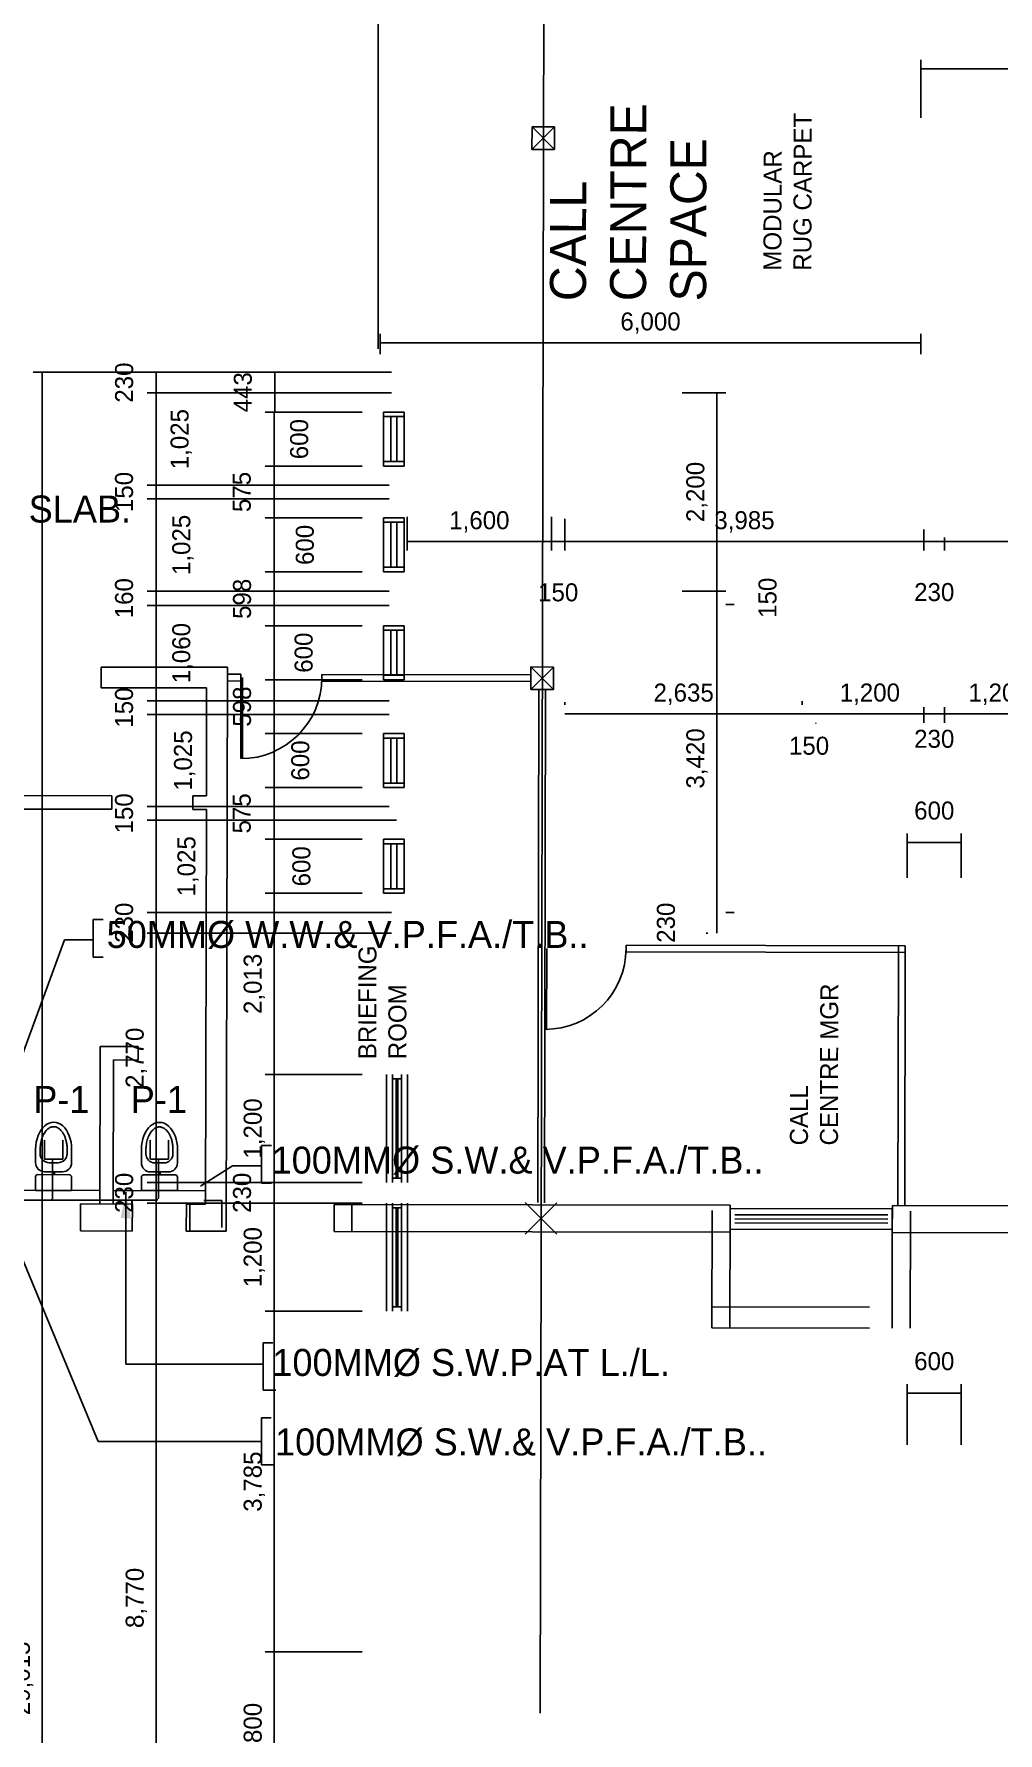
# Model space of a CAD drawing. Extents: x -2017610 to 288295, y -481381 to 250994.
# Drawn here: x 41136 to 51839, y -256160 to -237288 of the extents above; entities that cross this region are included whole.
import ezdxf

# ---------------------------------------------------------------- set-up
doc = ezdxf.new("R2010")
doc.units = 0
doc.header["$LTSCALE"] = 7
doc.header["$MEASUREMENT"] = 0
doc.header["$PDMODE"] = 2
doc.linetypes.add('DASHED2', pattern=[0.375, 0.25, -0.125])
doc.linetypes.add('HIDDEN', pattern=[0.375, 0.25, -0.125])
doc.layers.get('0').update_dxf_attribs({"linetype": 'CONTINUOUS'})
doc.layers.get('DEFPOINTS').update_dxf_attribs({"linetype": 'CONTINUOUS'})
for name, color, linetype in [('DIM', 1, 'CONTINUOUS'), ('DOOR-WINDOW', 8, 'CONTINUOUS'), ('DOORS', 8, 'CONTINUOUS'), ('DRAINAGE', 6, 'CONTINUOUS'), ('FIXTURES', 7, 'CONTINUOUS'), ('GRIDLINES', 8, 'DASHED2'), ('LAYER1', 8, 'CONTINUOUS'), ('LAYER2', 8, 'CONTINUOUS'), ('LAYER4', 8, 'CONTINUOUS'), ('LAYER5', 8, 'CONTINUOUS'), ('SUPERVISOR_S_SEAT', 8, 'CONTINUOUS'), ('TEXT', 8, 'CONTINUOUS'), ('TEXT3', 8, 'CONTINUOUS'), ('WALLS', 8, 'CONTINUOUS'), ('WIN_DOORS', 8, 'CONTINUOUS'), ('WINDOWS_DOORS', 8, 'CONTINUOUS')]:
    doc.layers.add(name, color=color, linetype=linetype)
doc.styles.add('LUCY', font='lsansi.ttf')
doc.styles.add('STYLUS', font='stylu.ttf')
doc.dimstyles.new('DIM100S', dxfattribs={"dimscale": 0, "dimtxt": 200, "dimasz": 200, "dimexe": 100, "dimexo": 200, "dimgap": 100, "dimtad": 1, "dimdec": 0, "dimtxsty": 'STYLUS', "dimblk1": 'ARCHTICK', "dimblk2": 'ARCHTICK', "dimsah": 1, "dimcen": 100, "dimclrd": 256, "dimclre": 256, "dimclrt": 10, "dimazin": 3, "dimtfac": 1, "dimtdec": 0, "dimtmove": 0, "dimatfit": 3, "dimtolj": 1, "dimtzin": 0})

# ---------------------------------------------------------------- blocks, each defined once
blk = doc.blocks.new('*D851')
at = {"layer": 'DEFPOINTS', "color": 0}
for p in [(51431, -246269), (50831, -246860), (51431, -246860)]:
    blk.add_point(p, dxfattribs=at)
at = {"layer": 'DIM'}
for p, q in [((50831, -246660), (50831, -246169)), ((50831, -246269), (51431, -246269)), ((51431, -246660), (51431, -246169))]:
    blk.add_line(p, q, dxfattribs=at)
at = {"layer": 'DIM', "color": 10, "insert": (51131, -245915), "char_height": 200, "attachment_point": 5, "style": 'STYLUS'}
blk.add_mtext('\\A1;600', dxfattribs=at)
blk = doc.blocks.new('_ARCHTICK')
blk = doc.blocks.new('*D448')
at = {"layer": 'DEFPOINTS', "color": 0}
for p in [(51431, -252385), (50831, -253160), (51431, -253160)]:
    blk.add_point(p, dxfattribs=at)
at = {"layer": 'DIM'}
for p, q in [((50831, -252960), (50831, -252285)), ((51431, -252960), (51431, -252285)), ((50831, -252385), (51431, -252385))]:
    blk.add_line(p, q, dxfattribs=at)
at = {"layer": 'DIM', "color": 10, "insert": (51131, -252031), "char_height": 200, "attachment_point": 5, "style": 'STYLUS'}
blk.add_mtext('\\A1;600', dxfattribs=at)
blk = doc.blocks.new('*D454')
at = {"layer": 'DEFPOINTS', "color": 0}
for p in [(61031, -237675), (50981, -238420), (61031, -238420)]:
    blk.add_point(p, dxfattribs=at)
at = {"layer": 'DIM'}
for p, q in [((50981, -238220), (50981, -237575)), ((61031, -238220), (61031, -237575)), ((50981, -237675), (61031, -237675))]:
    blk.add_line(p, q, dxfattribs=at)
at = {"layer": 'DIM', "color": 10, "insert": (56006, -237457), "char_height": 200, "attachment_point": 5, "style": 'STYLUS'}
blk.add_mtext('\\A1;10,050', dxfattribs=at)
blk = doc.blocks.new('*D455')
at = {"layer": 'DEFPOINTS', "color": 0}
for p in [(66246, -236844), (44956, -240985), (66246, -241045)]:
    blk.add_point(p, dxfattribs=at)
at = {"layer": 'DIM'}
for p, q in [((44956, -240785), (44956, -236744)), ((44956, -236844), (66246, -236844)), ((66246, -240845), (66246, -236744))]:
    blk.add_line(p, q, dxfattribs=at)
at = {"layer": 'DIM', "color": 10, "insert": (55601, -236625), "char_height": 200, "attachment_point": 5, "style": 'STYLUS'}
blk.add_mtext('\\A1;21,290', dxfattribs=at)
blk = doc.blocks.new('*D484')
at = {"layer": 'DEFPOINTS', "color": 0}
for p in [(44981, -241045), (43810, -241488), (44981, -241488)]:
    blk.add_point(p, dxfattribs=at)
at = {"layer": 'DIM'}
for p, q in [((44781, -241045), (43710, -241045)), ((43810, -241045), (43810, -241488)), ((44781, -241488), (43710, -241488))]:
    blk.add_line(p, q, dxfattribs=at)
at = {"layer": 'DIM', "color": 10, "insert": (43456, -241267), "char_height": 200, "attachment_point": 5, "rotation": 90, "style": 'STYLUS'}
blk.add_mtext('\\A1;443', dxfattribs=at)
blk = doc.blocks.new('W1200')
for p, q in [((50, 230), (0, 230)), ((50, 230), (1200, 230)), ((1200, 230), (1150, 230)), ((0, 165), (1200, 165)), ((0, 65), (1200, 65)), ((0, 0), (50, 0)), ((50, 65), (50, 165)), ((50, 125), (1150, 125)), ((50, 105), (1150, 105)), ((50, 0), (1200, 0)), ((1150, 165), (1150, 65)), ((1150, 0), (1200, 0))]:
    blk.add_line(p, q)
blk = doc.blocks.new('W600')
at = {"layer": 'DOOR-WINDOW', "ltscale": 1000}
for p, q in [((50, 0), (0, 0)), ((0, 0), (0, -230)), ((50, 0), (600, 0)), ((50, -230), (50, 0)), ((550, 0), (550, -230)), ((600, 0), (550, 0)), ((600, -230), (600, 0)), ((50, -80), (550, -80)), ((50, -150), (550, -150)), ((0, -230), (50, -230)), ((50, -230), (600, -230)), ((550, -230), (600, -230))]:
    blk.add_line(p, q, dxfattribs=at)
blk = doc.blocks.new('*D528')
at = {"layer": 'DEFPOINTS', "color": 0}
for p in [(44981, -241488), (43801, -242088), (44981, -242088)]:
    blk.add_point(p, dxfattribs=at)
at = {"layer": 'DIM'}
for p, q in [((44781, -241488), (43701, -241488)), ((43801, -241488), (43801, -242088)), ((44781, -242088), (43701, -242088))]:
    blk.add_line(p, q, dxfattribs=at)
at = {"layer": 'DIM', "color": 10, "insert": (44081, -241788), "char_height": 200, "attachment_point": 5, "rotation": 90, "style": 'STYLUS'}
blk.add_mtext('\\A1;600', dxfattribs=at)
blk = doc.blocks.new('*D529')
at = {"layer": 'DEFPOINTS', "color": 0}
for p in [(44981, -242088), (43801, -242663), (44981, -242663)]:
    blk.add_point(p, dxfattribs=at)
at = {"layer": 'DIM'}
for p, q in [((44781, -242088), (43701, -242088)), ((43801, -242088), (43801, -242663)), ((44781, -242663), (43701, -242663))]:
    blk.add_line(p, q, dxfattribs=at)
at = {"layer": 'DIM', "color": 10, "insert": (43444, -242375), "char_height": 200, "attachment_point": 5, "rotation": 90, "style": 'STYLUS'}
blk.add_mtext('\\A1;575', dxfattribs=at)
blk = doc.blocks.new('*D530')
at = {"layer": 'DEFPOINTS', "color": 0}
for p in [(44981, -242663), (43801, -243263), (44981, -243263)]:
    blk.add_point(p, dxfattribs=at)
at = {"layer": 'DIM'}
for p, q in [((44781, -242663), (43701, -242663)), ((43801, -242663), (43801, -243263)), ((44781, -243263), (43701, -243263))]:
    blk.add_line(p, q, dxfattribs=at)
at = {"layer": 'DIM', "color": 10, "insert": (44144, -242963), "char_height": 200, "attachment_point": 5, "rotation": 90, "style": 'STYLUS'}
blk.add_mtext('\\A1;600', dxfattribs=at)
blk = doc.blocks.new('*D531')
at = {"layer": 'DEFPOINTS', "color": 0}
for p in [(44981, -243263), (43801, -243860), (44981, -243860)]:
    blk.add_point(p, dxfattribs=at)
at = {"layer": 'DIM'}
for p, q in [((44781, -243263), (43701, -243263)), ((43801, -243263), (43801, -243860)), ((44781, -243860), (43701, -243860))]:
    blk.add_line(p, q, dxfattribs=at)
at = {"layer": 'DIM', "color": 10, "insert": (43447, -243562), "char_height": 200, "attachment_point": 5, "rotation": 90, "style": 'STYLUS'}
blk.add_mtext('\\A1;598', dxfattribs=at)
blk = doc.blocks.new('*D532')
at = {"layer": 'DEFPOINTS', "color": 0}
for p in [(44981, -243860), (43801, -244460), (44981, -244460)]:
    blk.add_point(p, dxfattribs=at)
at = {"layer": 'DIM'}
for p, q in [((44781, -243860), (43701, -243860)), ((43801, -243860), (43801, -244460)), ((44781, -244460), (43701, -244460))]:
    blk.add_line(p, q, dxfattribs=at)
at = {"layer": 'DIM', "color": 10, "insert": (44131, -244160), "char_height": 200, "attachment_point": 5, "rotation": 90, "style": 'STYLUS'}
blk.add_mtext('\\A1;600', dxfattribs=at)
blk = doc.blocks.new('*D533')
at = {"layer": 'DEFPOINTS', "color": 0}
for p in [(44981, -244460), (43801, -245058), (44981, -245058)]:
    blk.add_point(p, dxfattribs=at)
at = {"layer": 'DIM'}
for p, q in [((44781, -244460), (43701, -244460)), ((43801, -244460), (43801, -245058)), ((44781, -245058), (43701, -245058))]:
    blk.add_line(p, q, dxfattribs=at)
at = {"layer": 'DIM', "color": 10, "insert": (43447, -244759), "char_height": 200, "attachment_point": 5, "rotation": 90, "style": 'STYLUS'}
blk.add_mtext('\\A1;598', dxfattribs=at)
blk = doc.blocks.new('*D534')
at = {"layer": 'DEFPOINTS', "color": 0}
for p in [(44981, -245058), (43801, -245658), (44981, -245658)]:
    blk.add_point(p, dxfattribs=at)
at = {"layer": 'DIM'}
for p, q in [((44781, -245058), (43701, -245058)), ((43801, -245058), (43801, -245658)), ((44781, -245658), (43701, -245658))]:
    blk.add_line(p, q, dxfattribs=at)
at = {"layer": 'DIM', "color": 10, "insert": (44094, -245358), "char_height": 200, "attachment_point": 5, "rotation": 90, "style": 'STYLUS'}
blk.add_mtext('\\A1;600', dxfattribs=at)
blk = doc.blocks.new('*D535')
at = {"layer": 'DEFPOINTS', "color": 0}
for p in [(44981, -245658), (43801, -246233), (44981, -246233)]:
    blk.add_point(p, dxfattribs=at)
at = {"layer": 'DIM'}
for p, q in [((44781, -245658), (43701, -245658)), ((43801, -245658), (43801, -246233)), ((44781, -246233), (43701, -246233))]:
    blk.add_line(p, q, dxfattribs=at)
at = {"layer": 'DIM', "color": 10, "insert": (43444, -245945), "char_height": 200, "attachment_point": 5, "rotation": 90, "style": 'STYLUS'}
blk.add_mtext('\\A1;575', dxfattribs=at)
blk = doc.blocks.new('*D536')
at = {"layer": 'DEFPOINTS', "color": 0}
for p in [(44981, -246233), (43801, -246833), (44981, -246833)]:
    blk.add_point(p, dxfattribs=at)
at = {"layer": 'DIM'}
for p, q in [((44781, -246233), (43701, -246233)), ((43801, -246233), (43801, -246833)), ((44781, -246833), (43701, -246833))]:
    blk.add_line(p, q, dxfattribs=at)
at = {"layer": 'DIM', "color": 10, "insert": (44106, -246533), "char_height": 200, "attachment_point": 5, "rotation": 90, "style": 'STYLUS'}
blk.add_mtext('\\A1;600', dxfattribs=at)
blk = doc.blocks.new('*D537')
at = {"layer": 'DEFPOINTS', "color": 0}
for p in [(44981, -246833), (43801, -248845), (44981, -248845)]:
    blk.add_point(p, dxfattribs=at)
at = {"layer": 'DIM'}
for p, q in [((44781, -246833), (43701, -246833)), ((43801, -246833), (43801, -248845)), ((44781, -248845), (43701, -248845))]:
    blk.add_line(p, q, dxfattribs=at)
at = {"layer": 'DIM', "color": 10, "insert": (43583, -247839), "char_height": 200, "attachment_point": 5, "rotation": 90, "style": 'STYLUS'}
blk.add_mtext('\\A1;2,013', dxfattribs=at)
blk = doc.blocks.new('*D538')
at = {"layer": 'DEFPOINTS', "color": 0}
for p in [(44981, -248845), (43801, -250045), (44981, -250045)]:
    blk.add_point(p, dxfattribs=at)
at = {"layer": 'DIM'}
for p, q in [((44781, -248845), (43701, -248845)), ((43801, -248845), (43801, -250045)), ((44781, -250045), (43701, -250045))]:
    blk.add_line(p, q, dxfattribs=at)
at = {"layer": 'DIM', "color": 10, "insert": (43583, -249445), "char_height": 200, "attachment_point": 5, "rotation": 90, "style": 'STYLUS'}
blk.add_mtext('\\A1;1,200', dxfattribs=at)
blk = doc.blocks.new('*D539')
at = {"layer": 'DEFPOINTS', "color": 0}
for p in [(44981, -250045), (43801, -250275), (44981, -250275)]:
    blk.add_point(p, dxfattribs=at)
at = {"layer": 'DIM'}
for p, q in [((44781, -250045), (43701, -250045)), ((43801, -250045), (43801, -250275)), ((44781, -250275), (43701, -250275))]:
    blk.add_line(p, q, dxfattribs=at)
at = {"layer": 'DIM', "color": 10, "insert": (43447, -250160), "char_height": 200, "attachment_point": 5, "rotation": 90, "style": 'STYLUS'}
blk.add_mtext('\\A1;230', dxfattribs=at)
blk = doc.blocks.new('*D540')
at = {"layer": 'DEFPOINTS', "color": 0}
for p in [(44981, -250275), (43801, -251475), (44981, -251475)]:
    blk.add_point(p, dxfattribs=at)
at = {"layer": 'DIM'}
for p, q in [((44781, -250275), (43701, -250275)), ((43801, -250275), (43801, -251475)), ((44781, -251475), (43701, -251475))]:
    blk.add_line(p, q, dxfattribs=at)
at = {"layer": 'DIM', "color": 10, "insert": (43583, -250875), "char_height": 200, "attachment_point": 5, "rotation": 90, "style": 'STYLUS'}
blk.add_mtext('\\A1;1,200', dxfattribs=at)
blk = doc.blocks.new('*D541')
at = {"layer": 'DEFPOINTS', "color": 0}
for p in [(44981, -251475), (43801, -255260), (44981, -255260)]:
    blk.add_point(p, dxfattribs=at)
at = {"layer": 'DIM'}
for p, q in [((44781, -251475), (43701, -251475)), ((43801, -251475), (43801, -255260)), ((44781, -255260), (43701, -255260))]:
    blk.add_line(p, q, dxfattribs=at)
at = {"layer": 'DIM', "color": 10, "insert": (43583, -253368), "char_height": 200, "attachment_point": 5, "rotation": 90, "style": 'STYLUS'}
blk.add_mtext('\\A1;3,785', dxfattribs=at)
blk = doc.blocks.new('*D542')
at = {"layer": 'DEFPOINTS', "color": 0}
for p in [(44981, -255260), (43801, -257060), (44981, -257060)]:
    blk.add_point(p, dxfattribs=at)
at = {"layer": 'DIM'}
for p, q in [((44781, -255260), (43701, -255260)), ((43801, -255260), (43801, -257060)), ((44781, -257060), (43701, -257060))]:
    blk.add_line(p, q, dxfattribs=at)
at = {"layer": 'DIM', "color": 10, "insert": (43583, -256160), "char_height": 200, "attachment_point": 5, "rotation": 90, "style": 'STYLUS'}
blk.add_mtext('\\A1;1,800', dxfattribs=at)
blk = doc.blocks.new('*D548')
at = {"layer": 'DEFPOINTS', "color": 0}
for p in [(45306, -241045), (42492, -241275), (45306, -241275)]:
    blk.add_point(p, dxfattribs=at)
at = {"layer": 'DIM'}
for p, q in [((45106, -241045), (42392, -241045)), ((42492, -241045), (42492, -241275)), ((45106, -241275), (42392, -241275))]:
    blk.add_line(p, q, dxfattribs=at)
at = {"layer": 'DIM', "color": 10, "insert": (42138, -241160), "char_height": 200, "attachment_point": 5, "rotation": 90, "style": 'STYLUS'}
blk.add_mtext('\\A1;230', dxfattribs=at)
blk = doc.blocks.new('*D549')
at = {"layer": 'DEFPOINTS', "color": 0}
for p in [(45306, -241275), (42492, -242300), (45281, -242300)]:
    blk.add_point(p, dxfattribs=at)
at = {"layer": 'DIM'}
for p, q in [((45106, -241275), (42392, -241275)), ((42492, -241275), (42492, -242300)), ((45081, -242300), (42392, -242300))]:
    blk.add_line(p, q, dxfattribs=at)
at = {"layer": 'DIM', "color": 10, "insert": (42771, -241788), "char_height": 200, "attachment_point": 5, "rotation": 90, "style": 'STYLUS'}
blk.add_mtext('\\A1;1,025', dxfattribs=at)
blk = doc.blocks.new('*D550')
at = {"layer": 'DEFPOINTS', "color": 0}
for p in [(45281, -242300), (42492, -242450), (45281, -242450)]:
    blk.add_point(p, dxfattribs=at)
at = {"layer": 'DIM'}
for p, q in [((42492, -242300), (42492, -242100)), ((45081, -242300), (42392, -242300)), ((42492, -242300), (42492, -242450)), ((45081, -242450), (42392, -242450)), ((42492, -242450), (42492, -242650))]:
    blk.add_line(p, q, dxfattribs=at)
at = {"layer": 'DIM', "color": 10, "insert": (42137, -242375), "char_height": 200, "attachment_point": 5, "rotation": 90, "style": 'STYLUS'}
blk.add_mtext('\\A1;150', dxfattribs=at)
blk = doc.blocks.new('*D551')
at = {"layer": 'DEFPOINTS', "color": 0}
for p in [(45281, -242450), (42492, -243475), (45281, -243475)]:
    blk.add_point(p, dxfattribs=at)
at = {"layer": 'DIM'}
for p, q in [((45081, -242450), (42392, -242450)), ((42492, -242450), (42492, -243475)), ((45081, -243475), (42392, -243475))]:
    blk.add_line(p, q, dxfattribs=at)
at = {"layer": 'DIM', "color": 10, "insert": (42790, -242963), "char_height": 200, "attachment_point": 5, "rotation": 90, "style": 'STYLUS'}
blk.add_mtext('\\A1;1,025', dxfattribs=at)
blk = doc.blocks.new('*D552')
at = {"layer": 'DEFPOINTS', "color": 0}
for p in [(42492, -243635), (45281, -243475), (45281, -243635)]:
    blk.add_point(p, dxfattribs=at)
at = {"layer": 'DIM'}
for p, q in [((42492, -243475), (42492, -243275)), ((45081, -243475), (42392, -243475)), ((45081, -243635), (42392, -243635)), ((42492, -243475), (42492, -243635)), ((42492, -243635), (42492, -243835))]:
    blk.add_line(p, q, dxfattribs=at)
at = {"layer": 'DIM', "color": 10, "insert": (42137, -243555), "char_height": 200, "attachment_point": 5, "rotation": 90, "style": 'STYLUS'}
blk.add_mtext('\\A1;160', dxfattribs=at)
blk = doc.blocks.new('*D553')
at = {"layer": 'DEFPOINTS', "color": 0}
for p in [(45281, -243635), (42492, -244695), (45281, -244695)]:
    blk.add_point(p, dxfattribs=at)
at = {"layer": 'DIM'}
for p, q in [((45081, -243635), (42392, -243635)), ((42492, -243635), (42492, -244695)), ((45081, -244695), (42392, -244695))]:
    blk.add_line(p, q, dxfattribs=at)
at = {"layer": 'DIM', "color": 10, "insert": (42790, -244165), "char_height": 200, "attachment_point": 5, "rotation": 90, "style": 'STYLUS'}
blk.add_mtext('\\A1;1,060', dxfattribs=at)
blk = doc.blocks.new('*D554')
at = {"layer": 'DEFPOINTS', "color": 0}
for p in [(45281, -244695), (42492, -244845), (45281, -244845)]:
    blk.add_point(p, dxfattribs=at)
at = {"layer": 'DIM'}
for p, q in [((42492, -244695), (42492, -244495)), ((45081, -244695), (42392, -244695)), ((42492, -244695), (42492, -244845)), ((45081, -244845), (42392, -244845)), ((42492, -244845), (42492, -245045))]:
    blk.add_line(p, q, dxfattribs=at)
at = {"layer": 'DIM', "color": 10, "insert": (42137, -244770), "char_height": 200, "attachment_point": 5, "rotation": 90, "style": 'STYLUS'}
blk.add_mtext('\\A1;150', dxfattribs=at)
blk = doc.blocks.new('*D555')
at = {"layer": 'DEFPOINTS', "color": 0}
for p in [(45281, -244845), (42492, -245870), (45281, -245870)]:
    blk.add_point(p, dxfattribs=at)
at = {"layer": 'DIM'}
for p, q in [((45081, -244845), (42392, -244845)), ((42492, -244845), (42492, -245870)), ((45081, -245870), (42392, -245870))]:
    blk.add_line(p, q, dxfattribs=at)
at = {"layer": 'DIM', "color": 10, "insert": (42809, -245358), "char_height": 200, "attachment_point": 5, "rotation": 90, "style": 'STYLUS'}
blk.add_mtext('\\A1;1,025', dxfattribs=at)
blk = doc.blocks.new('*D556')
at = {"layer": 'DEFPOINTS', "color": 0}
for p in [(45281, -245870), (42492, -246020), (45362, -246020)]:
    blk.add_point(p, dxfattribs=at)
at = {"layer": 'DIM'}
for p, q in [((42492, -245870), (42492, -245670)), ((45081, -245870), (42392, -245870)), ((42492, -245870), (42492, -246020)), ((45162, -246020), (42392, -246020)), ((42492, -246020), (42492, -246220))]:
    blk.add_line(p, q, dxfattribs=at)
at = {"layer": 'DIM', "color": 10, "insert": (42137, -245945), "char_height": 200, "attachment_point": 5, "rotation": 90, "style": 'STYLUS'}
blk.add_mtext('\\A1;150', dxfattribs=at)
blk = doc.blocks.new('*D557')
at = {"layer": 'DEFPOINTS', "color": 0}
for p in [(45362, -246020), (42492, -247045), (45306, -247045)]:
    blk.add_point(p, dxfattribs=at)
at = {"layer": 'DIM'}
for p, q in [((45162, -246020), (42392, -246020)), ((42492, -246020), (42492, -247045)), ((45106, -247045), (42392, -247045))]:
    blk.add_line(p, q, dxfattribs=at)
at = {"layer": 'DIM', "color": 10, "insert": (42847, -246533), "char_height": 200, "attachment_point": 5, "rotation": 90, "style": 'STYLUS'}
blk.add_mtext('\\A1;1,025', dxfattribs=at)
blk = doc.blocks.new('*D558')
at = {"layer": 'DEFPOINTS', "color": 0}
for p in [(45306, -247045), (42492, -247275), (45306, -247275)]:
    blk.add_point(p, dxfattribs=at)
at = {"layer": 'DIM'}
for p, q in [((45106, -247045), (42392, -247045)), ((42492, -247045), (42492, -247275)), ((45106, -247275), (42392, -247275))]:
    blk.add_line(p, q, dxfattribs=at)
at = {"layer": 'DIM', "color": 10, "insert": (42138, -247160), "char_height": 200, "attachment_point": 5, "rotation": 90, "style": 'STYLUS'}
blk.add_mtext('\\A1;230', dxfattribs=at)
blk = doc.blocks.new('*D559')
at = {"layer": 'DEFPOINTS', "color": 0}
for p in [(45306, -247275), (42492, -250045), (44981, -250045)]:
    blk.add_point(p, dxfattribs=at)
at = {"layer": 'DIM'}
for p, q in [((45106, -247275), (42392, -247275)), ((42492, -247275), (42492, -250045)), ((44781, -250045), (42392, -250045))]:
    blk.add_line(p, q, dxfattribs=at)
at = {"layer": 'DIM', "color": 10, "insert": (42273, -248660), "char_height": 200, "attachment_point": 5, "rotation": 90, "style": 'STYLUS'}
blk.add_mtext('\\A1;2,770', dxfattribs=at)
blk = doc.blocks.new('*D560')
at = {"layer": 'DEFPOINTS', "color": 0}
for p in [(44981, -250045), (42492, -250275), (44981, -250275)]:
    blk.add_point(p, dxfattribs=at)
at = {"layer": 'DIM'}
for p, q in [((44781, -250045), (42392, -250045)), ((42492, -250045), (42492, -250275)), ((44781, -250275), (42392, -250275))]:
    blk.add_line(p, q, dxfattribs=at)
at = {"layer": 'DIM', "color": 10, "insert": (42138, -250160), "char_height": 200, "attachment_point": 5, "rotation": 90, "style": 'STYLUS'}
blk.add_mtext('\\A1;230', dxfattribs=at)
blk = doc.blocks.new('*D561')
at = {"layer": 'DEFPOINTS', "color": 0}
for p in [(44981, -250275), (42492, -259045), (45306, -259045)]:
    blk.add_point(p, dxfattribs=at)
at = {"layer": 'DIM'}
for p, q in [((44781, -250275), (42392, -250275)), ((42492, -250275), (42492, -259045)), ((45106, -259045), (42392, -259045))]:
    blk.add_line(p, q, dxfattribs=at)
at = {"layer": 'DIM', "color": 10, "insert": (42273, -254660), "char_height": 200, "attachment_point": 5, "rotation": 90, "style": 'STYLUS'}
blk.add_mtext('\\A1;8,770', dxfattribs=at)
blk = doc.blocks.new('*D567')
at = {"layer": 'DEFPOINTS', "color": 0}
for p in [(44981, -241045), (41227, -270060), (44981, -270060)]:
    blk.add_point(p, dxfattribs=at)
at = {"layer": 'DIM'}
for p, q in [((44781, -241045), (41127, -241045)), ((41227, -241045), (41227, -270060)), ((44781, -270060), (41127, -270060))]:
    blk.add_line(p, q, dxfattribs=at)
at = {"layer": 'DIM', "color": 10, "insert": (41009, -255553), "char_height": 200, "attachment_point": 5, "rotation": 90, "style": 'STYLUS'}
blk.add_mtext('\\A1;29,015', dxfattribs=at)
blk = doc.blocks.new('*D579')
at = {"layer": 'DEFPOINTS', "color": 0}
for p in [(45281, -242450), (46881, -242450), (46881, -242925)]:
    blk.add_point(p, dxfattribs=at)
at = {"layer": 'DIM'}
for p, q in [((45281, -242650), (45281, -243025)), ((46881, -242650), (46881, -243025)), ((45281, -242925), (46881, -242925))]:
    blk.add_line(p, q, dxfattribs=at)
at = {"layer": 'DIM', "color": 10, "insert": (46081, -242707), "char_height": 200, "attachment_point": 5, "style": 'STYLUS'}
blk.add_mtext('\\A1;1,600', dxfattribs=at)
blk = doc.blocks.new('*D580')
at = {"layer": 'DEFPOINTS', "color": 0}
for p in [(46881, -242450), (47031, -242475), (47031, -242925)]:
    blk.add_point(p, dxfattribs=at)
at = {"layer": 'DIM'}
for p, q in [((46881, -242650), (46881, -243025)), ((47031, -242675), (47031, -243025)), ((46881, -242925), (46681, -242925)), ((46881, -242925), (47031, -242925)), ((47031, -242925), (47231, -242925))]:
    blk.add_line(p, q, dxfattribs=at)
at = {"layer": 'DIM', "color": 10, "insert": (46956, -243491), "char_height": 200, "attachment_point": 5, "style": 'STYLUS'}
blk.add_mtext('\\A1;150', dxfattribs=at)
blk = doc.blocks.new('*D581')
at = {"layer": 'DEFPOINTS', "color": 0}
for p in [(47031, -242475), (51016, -242593), (51016, -242925)]:
    blk.add_point(p, dxfattribs=at)
at = {"layer": 'DIM'}
for p, q in [((47031, -242675), (47031, -243025)), ((51016, -242793), (51016, -243025)), ((47031, -242925), (51016, -242925))]:
    blk.add_line(p, q, dxfattribs=at)
at = {"layer": 'DIM', "color": 10, "insert": (49024, -242707), "char_height": 200, "attachment_point": 5, "style": 'STYLUS'}
blk.add_mtext('\\A1;3,985', dxfattribs=at)
blk = doc.blocks.new('*D582')
at = {"layer": 'DEFPOINTS', "color": 0}
for p in [(51016, -242593), (51246, -242682), (51246, -242925)]:
    blk.add_point(p, dxfattribs=at)
at = {"layer": 'DIM'}
for p, q in [((51016, -242793), (51016, -243025)), ((51246, -242882), (51246, -243025)), ((51016, -242925), (51246, -242925))]:
    blk.add_line(p, q, dxfattribs=at)
at = {"layer": 'DIM', "color": 10, "insert": (51131, -243488), "char_height": 200, "attachment_point": 5, "style": 'STYLUS'}
blk.add_mtext('\\A1;230', dxfattribs=at)
blk = doc.blocks.new('*D583')
at = {"layer": 'DEFPOINTS', "color": 0}
for p in [(51246, -242682), (57016, -242925), (57016, -242957)]:
    blk.add_point(p, dxfattribs=at)
at = {"layer": 'DIM'}
for p, q in [((51246, -242882), (51246, -243025)), ((57016, -242757), (57016, -242825)), ((51246, -242925), (57016, -242925))]:
    blk.add_line(p, q, dxfattribs=at)
at = {"layer": 'DIM', "color": 10, "insert": (54131, -242707), "char_height": 200, "attachment_point": 5, "style": 'STYLUS'}
blk.add_mtext('\\A1;5,770', dxfattribs=at)
blk = doc.blocks.new('*D586')
at = {"layer": 'DEFPOINTS', "color": 0}
for p in [(47031, -244908), (49666, -244840), (49666, -244898)]:
    blk.add_point(p, dxfattribs=at)
at = {"layer": 'DIM'}
for p, q in [((47031, -244708), (47031, -244740)), ((49666, -244698), (49666, -244740)), ((47031, -244840), (49666, -244840))]:
    blk.add_line(p, q, dxfattribs=at)
at = {"layer": 'DIM', "color": 10, "insert": (48349, -244622), "char_height": 200, "attachment_point": 5, "style": 'STYLUS'}
blk.add_mtext('\\A1;2,635', dxfattribs=at)
blk = doc.blocks.new('*D587')
at = {"layer": 'DEFPOINTS', "color": 0}
for p in [(49816, -244748), (49666, -244898), (49816, -244840)]:
    blk.add_point(p, dxfattribs=at)
at = {"layer": 'DIM'}
for p, q in [((49666, -244698), (49666, -244740)), ((49666, -244840), (49466, -244840)), ((49666, -244840), (49816, -244840)), ((49816, -244840), (50016, -244840)), ((49816, -244948), (49816, -244940))]:
    blk.add_line(p, q, dxfattribs=at)
at = {"layer": 'DIM', "color": 10, "insert": (49741, -245195), "char_height": 200, "attachment_point": 5, "style": 'STYLUS'}
blk.add_mtext('\\A1;150', dxfattribs=at)
blk = doc.blocks.new('*D588')
at = {"layer": 'DEFPOINTS', "color": 0}
for p in [(51016, -244565), (49816, -244748), (51016, -244840)]:
    blk.add_point(p, dxfattribs=at)
at = {"layer": 'DIM'}
for p, q in [((51016, -244765), (51016, -244940)), ((49816, -244840), (51016, -244840)), ((49816, -244948), (49816, -244940))]:
    blk.add_line(p, q, dxfattribs=at)
at = {"layer": 'DIM', "color": 10, "insert": (50416, -244621), "char_height": 200, "attachment_point": 5, "style": 'STYLUS'}
blk.add_mtext('\\A1;1,200', dxfattribs=at)
blk = doc.blocks.new('*D589')
at = {"layer": 'DEFPOINTS', "color": 0}
for p in [(51016, -244565), (51246, -244565), (51246, -244840)]:
    blk.add_point(p, dxfattribs=at)
at = {"layer": 'DIM'}
for p, q in [((51016, -244765), (51016, -244940)), ((51246, -244765), (51246, -244940)), ((51016, -244840), (51246, -244840))]:
    blk.add_line(p, q, dxfattribs=at)
at = {"layer": 'DIM', "color": 10, "insert": (51131, -245118), "char_height": 200, "attachment_point": 5, "style": 'STYLUS'}
blk.add_mtext('\\A1;230', dxfattribs=at)
blk = doc.blocks.new('*D590')
at = {"layer": 'DEFPOINTS', "color": 0}
for p in [(51246, -244565), (52446, -244664), (52446, -244840)]:
    blk.add_point(p, dxfattribs=at)
at = {"layer": 'DIM'}
for p, q in [((51246, -244765), (51246, -244940)), ((51246, -244840), (52446, -244840)), ((52446, -244864), (52446, -244940))]:
    blk.add_line(p, q, dxfattribs=at)
at = {"layer": 'DIM', "color": 10, "insert": (51846, -244621), "char_height": 200, "attachment_point": 5, "style": 'STYLUS'}
blk.add_mtext('\\A1;1,200', dxfattribs=at)
blk = doc.blocks.new('*D593')
at = {"layer": 'DEFPOINTS', "color": 0}
for p in [(48131, -241275), (48131, -243475), (48716, -243475)]:
    blk.add_point(p, dxfattribs=at)
at = {"layer": 'DIM'}
for p, q in [((48331, -241275), (48816, -241275)), ((48716, -241275), (48716, -243475)), ((48331, -243475), (48816, -243475))]:
    blk.add_line(p, q, dxfattribs=at)
at = {"layer": 'DIM', "color": 10, "insert": (48497, -242375), "char_height": 200, "attachment_point": 5, "rotation": 90, "style": 'STYLUS'}
blk.add_mtext('\\A1;2,200', dxfattribs=at)
blk = doc.blocks.new('*D594')
at = {"layer": 'DEFPOINTS', "color": 0}
for p in [(48131, -243475), (48711, -243625), (48716, -243625)]:
    blk.add_point(p, dxfattribs=at)
at = {"layer": 'DIM'}
for p, q in [((48716, -243475), (48716, -243275)), ((48331, -243475), (48816, -243475)), ((48716, -243475), (48716, -243625)), ((48716, -243625), (48716, -243825)), ((48911, -243625), (48816, -243625))]:
    blk.add_line(p, q, dxfattribs=at)
at = {"layer": 'DIM', "color": 10, "insert": (49281, -243550), "char_height": 200, "attachment_point": 5, "rotation": 90, "style": 'STYLUS'}
blk.add_mtext('\\A1;150', dxfattribs=at)
blk = doc.blocks.new('*D595')
at = {"layer": 'DEFPOINTS', "color": 0}
for p in [(48711, -243625), (48711, -247045), (48716, -247045)]:
    blk.add_point(p, dxfattribs=at)
at = {"layer": 'DIM'}
for p, q in [((48716, -243625), (48716, -247045)), ((48911, -243625), (48816, -243625)), ((48911, -247045), (48816, -247045))]:
    blk.add_line(p, q, dxfattribs=at)
at = {"layer": 'DIM', "color": 10, "insert": (48497, -245335), "char_height": 200, "attachment_point": 5, "rotation": 90, "style": 'STYLUS'}
blk.add_mtext('\\A1;3,420', dxfattribs=at)
blk = doc.blocks.new('*D596')
at = {"layer": 'DEFPOINTS', "color": 0}
for p in [(48711, -247045), (48716, -247275), (48800, -247275)]:
    blk.add_point(p, dxfattribs=at)
at = {"layer": 'DIM'}
for p, q in [((48716, -247045), (48716, -247275)), ((48911, -247045), (48816, -247045)), ((48600, -247275), (48616, -247275))]:
    blk.add_line(p, q, dxfattribs=at)
at = {"layer": 'DIM', "color": 10, "insert": (48153, -247160), "char_height": 200, "attachment_point": 5, "rotation": 90, "style": 'STYLUS'}
blk.add_mtext('\\A1;230', dxfattribs=at)
blk = doc.blocks.new('*D785')
at = {"layer": 'DEFPOINTS', "color": 0}
for p in [(50981, -240718), (44981, -241045), (50981, -241045)]:
    blk.add_point(p, dxfattribs=at)
at = {"layer": 'DIM'}
for p, q in [((44981, -240845), (44981, -240618)), ((50981, -240845), (50981, -240618)), ((44981, -240718), (50981, -240718))]:
    blk.add_line(p, q, dxfattribs=at)
at = {"layer": 'DIM', "color": 10, "insert": (47981, -240499), "char_height": 200, "attachment_point": 5, "style": 'STYLUS'}
blk.add_mtext('\\A1;6,000', dxfattribs=at)
blk = doc.blocks.new('W1800')
at = {"layer": 'WINDOWS_DOORS'}
for p, q in [((0, -1800), (0, 0)), ((0, 0), (230, 0)), ((230, 0), (230, -1800)), ((69, -1750), (69, -50)), ((114, -50), (114, -1750)), ((161, -1750), (161, -50)), ((230, -1800), (0, -1800))]:
    blk.add_line(p, q, dxfattribs=at)
blk = doc.blocks.new('WC')
for p, q in [((0, 458), (0, 308)), ((50, 458), (50, 408)), ((350, 408), (350, 458)), ((400, 308), (400, 458)), ((100, 208), (300, 208)), ((150, 308), (250, 308)), ((190, 208), (190, 175)), ((210, 208), (210, 175)), ((0, 150), (0, 0)), ((0, 0), (400, 0)), ((25, 175), (375, 175)), ((400, 0), (400, 150))]:
    blk.add_line(p, q)
for centre, radius, start, end in [((150, 408), 100, 180, 270), ((250, 408), 100, 270, 0), ((100, 308), 100, 180, 270), ((300, 308), 100, 270, 0), ((300, 308), 100, 270, 0), ((25, 150), 25, 90, 180), ((375, 150), 25, 360, 90)]:
    blk.add_arc(centre, radius, start, end)
blk.add_ellipse((200, 458), major_axis=(0, 300), ratio=0.666667, start_param=4.712389, end_param=7.853982)
blk.add_open_spline([(350, 458), (350, 466), (350, 474), (348, 496), (347, 510), (342, 537), (339, 551), (332, 576), (327, 588), (318, 611), (312, 622), (301, 641), (294, 650), (283, 665), (277, 670), (266, 681), (261, 685), (250, 693), (244, 696), (233, 701), (228, 703), (217, 706), (212, 707), (201, 708), (196, 708), (185, 706), (180, 705), (169, 702), (163, 700), (152, 694), (147, 691), (136, 682), (130, 678), (119, 667), (114, 661), (104, 647), (99, 640), (89, 624), (85, 616), (77, 598), (73, 589), (66, 569), (63, 559), (58, 538), (56, 527), (53, 506), (52, 494), (50, 475), (50, 466), (50, 458)], degree=3, knots=[4.712389, 4.712389, 4.712389, 4.712389, 4.805294, 4.805294, 4.96378, 4.96378, 5.122267, 5.122267, 5.280753, 5.280753, 5.439239, 5.439239, 5.597725, 5.597725, 5.724795, 5.724795, 5.851866, 5.851866, 5.978936, 5.978936, 6.106006, 6.106006, 6.233076, 6.233076, 6.360146, 6.360146, 6.487216, 6.487216, 6.614287, 6.614287, 6.741357, 6.741357, 6.868427, 6.868427, 6.995497, 6.995497, 7.122567, 7.122567, 7.249638, 7.249638, 7.376708, 7.376708, 7.503778, 7.503778, 7.630848, 7.630848, 7.757918, 7.757918, 7.853982, 7.853982, 7.853982, 7.853982])
blk = doc.blocks.new('900_DOOR_2')
at = {"layer": 'LAYER5'}
for p, q in [((900, 20), (0, 20)), ((900, 0), (0, 0))]:
    blk.add_line(p, q, dxfattribs=at)
blk.add_arc((0, 0), 900, 0, 90, dxfattribs=at)
blk = doc.blocks.new('250_COLUMN')
at = {"layer": 'LAYER1'}
for p, q in [((125, 125), (-125, -125)), ((-125, 125), (125, -125))]:
    blk.add_line(p, q, dxfattribs=at)
at = {"layer": 'LAYER2'}
for p, q in [((-125, 125), (125, 125)), ((-125, 125), (-125, -125)), ((125, 125), (125, -125)), ((-125, -125), (125, -125))]:
    blk.add_line(p, q, dxfattribs=at)

msp = doc.modelspace()

# ---------------------------------------------------------------- linework, layer by layer
at = {"layer": 'DRAINAGE', "color": 3, "linetype": 'HIDDEN'}
for p, q in [((41251.3, -249785.1), (41251.3, -249571.4)), ((41454.7, -249785.1), (41454.7, -249571.4)), ((42425.4, -249785.1), (42425.4, -249571.4)), ((42628.7, -249785.1), (42628.7, -249571.4)), ((41251.3, -249785.1), (41454.7, -249785.1)), ((41343.2, -250212.9), (41343.2, -249785.1)), ((42425.4, -249785.1), (42628.7, -249785.1)), ((42517.3, -250212.9), (42517.3, -249785.1)), ((38992.3, -250242.9), (42487.3, -250242.9))]:
    msp.add_line(p, q, dxfattribs=at)
for centre, end in [((41313.2, -250212.9), 360), ((42487.3, -250212.9), 0)]:
    msp.add_arc(centre, 30, 270, end, dxfattribs=at)
at = {"layer": 'GRIDLINES', "color": 206, "linetype": 'CONTINUOUS', "ltscale": 3000}
for p, q in [((43282.8, -244397), (43432.8, -244397.3)), ((43282.8, -244399.5), (43432.8, -244399.8)), ((43432.7, -244474.8), (43432.8, -244399.8)), ((44332.7, -244476.7), (44332.8, -244401.7)), ((43282.7, -244474.5), (43432.7, -244474.8))]:
    msp.add_line(p, q, dxfattribs=at)
at = {"layer": 'LAYER1'}
for p, q in [((46940.7, -250269.6), (46590, -250618.8)), ((46590.7, -250268.8), (46940, -250619.6))]:
    msp.add_line(p, q, dxfattribs=at)
at = {"layer": 'LAYER4', "linetype": 'DASHED2', "ltscale": 1000}
for p, q in [((48665.6, -250358.1), (48662.9, -251658.1)), ((48865.6, -250358.5), (48862.9, -251658.5)), ((50665.6, -250362.2), (50662.9, -251662.2)), ((50865.6, -250362.7), (50862.9, -251662.6)), ((48663.4, -251428.1), (50863.4, -251432.7)), ((48662.9, -251658.1), (50862.9, -251662.6))]:
    msp.add_line(p, q, dxfattribs=at)
at = {"layer": 'TEXT3', "color": 1}
for p, q in [((41794.4, -247541.3), (41794.4, -247123.8)), ((41794.4, -247123.8), (41905.5, -247123.8)), ((40556.1, -249853.7), (41474.3, -247350.3)), ((41474.3, -247350.3), (41794.4, -247350.3)), ((41794.4, -247541.3), (41905.5, -247541.3)), ((43661.3, -250051.1), (43661.3, -249633.5)), ((43661.3, -249633.5), (43772.4, -249633.5)), ((42985.6, -250086.6), (43341.2, -249860)), ((43341.2, -249860), (43661.3, -249860)), ((43661.3, -250051.1), (43772.4, -250051.1)), ((40669.8, -250084.2), (41848.9, -252920.6)), ((42156.6, -250153), (42156.6, -252064.7)), ((43679.2, -252350.2), (43679.2, -251826.1)), ((43679.2, -251826.1), (43788.2, -251826.1)), ((42156.6, -252064.7), (43679.2, -252064.7)), ((43820.5, -252350.2), (43679.2, -252350.2)), ((43662.1, -253182.7), (43662.1, -252658.6)), ((43662.1, -252658.6), (43771, -252658.6)), ((41848.9, -252920.6), (43662.1, -252920.6)), ((43803.4, -253182.7), (43662.1, -253182.7))]:
    msp.add_line(p, q, dxfattribs=at)
msp.add_solid([(42098.4, -250439.3), (42156.6, -250153), (42214.7, -250446.1)], dxfattribs=at)
at = {"layer": 'WALLS'}
for p, q in [((46754.1, -255941.3), (46822.8, -225344.7)), ((41880.3, -244549.1), (41880.7, -244319.1)), ((41880.7, -244319.1), (43283, -244322)), ((43270.1, -250587), (43283, -244322)), ((44332.8, -244401.7), (46652.8, -244406.5)), ((41880.3, -244549.1), (43052.5, -244551.6)), ((43050, -245751.5), (43052.5, -244551.6)), ((44332.7, -244476.7), (46652.7, -244481.5)), ((46728.2, -250269.1), (46740, -244569.1)), ((46803.2, -250269.3), (46815, -244569.3)), ((38459.7, -245892.1), (41999.7, -245899.4)), ((38460, -245742.1), (42000, -245749.4)), ((41999.7, -245899.4), (42000, -245749.4)), ((42899.7, -245901.2), (42900, -245751.2)), ((42899.7, -245901.2), (43049.7, -245901.5)), ((42900, -245751.2), (43050, -245751.5)), ((43040.7, -250286.5), (43049.7, -245901.5)), ((47709, -247483.6), (47709.1, -247408.6)), ((47709.1, -247408.6), (50809.1, -247415)), ((50734, -247489.9), (50734.1, -247414.9)), ((50803.2, -250302.5), (50809.1, -247415)), ((47709, -247483.6), (50809, -247490)), ((50728.2, -250302.4), (50734, -247489.9)), ((41865.7, -250284.1), (41869.3, -248534.1)), ((41869.3, -248534.1), (42294.3, -248535)), ((42294, -248685), (42294.3, -248535)), ((42015.7, -250284.4), (42019, -248684.4)), ((42019, -248684.4), (42294, -248685)), ((40841, -250132), (41866, -250134.1)), ((42016, -250134.4), (43041, -250136.5)), ((43023.3, -250244.1), (43223.3, -250244.1)), ((43223.3, -250544.1), (43223.3, -250244.1)), ((41653.2, -250283.7), (41652.6, -250583.7)), ((41653.2, -250283.7), (42228.2, -250284.9)), ((42228.2, -250284.9), (42227.6, -250584.9)), ((42228.2, -250284.9), (42227.6, -250584.9)), ((42828.2, -250286.1), (42827.6, -250586.1)), ((42828.2, -250286.1), (43040.7, -250286.5)), ((42865.1, -250586.2), (42865.7, -250286.2)), ((44470.1, -250589.5), (44470.7, -250289.5)), ((44470.7, -250289.5), (48865.7, -250298.5)), ((44665.1, -250589.9), (44665.7, -250289.9)), ((48865.1, -250598.5), (48865.7, -250298.5)), ((50665.1, -250602.2), (50665.7, -250302.2)), ((50665.7, -250302.2), (54865.7, -250310.9)), ((41652.6, -250583.7), (42227.6, -250584.9)), ((42827.6, -250586.1), (43270.1, -250587)), ((44470.1, -250589.5), (48865.1, -250598.5)), ((50665.1, -250602.2), (54865.1, -250610.9))]:
    msp.add_line(p, q, dxfattribs=at)

# ---------------------------------------------------------------- block references
at = {"layer": 'DIM', "rotation": 89.88201076116258}
msp.add_blockref('250_COLUMN', (46790.1, -238444.2), dxfattribs=at)
at = {"layer": 'DOOR-WINDOW'}
for name, p, rotation in [('W600', (45246.2, -241487.9), 270), ('W600', (45246.2, -242660.4), 270), ('W600', (45246.2, -243860.4), 270), ('W600', (45246.2, -245057.9), 270), ('W600', (45246.2, -246232.9), 270), ('W1200', (45281.2, -250045.4), 90), ('W1200', (45281.2, -251475.4), 90)]:
    msp.add_blockref(name, p, dxfattribs=dict(at, rotation=rotation))
at = {"layer": 'FIXTURES', "rotation": 359.8820107611626}
for p in [(41153.5, -250132.7), (42328.5, -250135.1)]:
    msp.add_blockref('WC', p, dxfattribs=at)
at = {"layer": 'SUPERVISOR_S_SEAT', "rotation": 269.8820107611626}
msp.add_blockref('900_DOOR_2', (43432.7, -244437.3), dxfattribs=at)
at = {"layer": 'WALLS'}
for name, p, rotation in [('250_COLUMN', (46777.7, -244444.2), 89.88201076116258), ('900_DOOR_2', (46809.1, -247444.3), 269.8820107611626)]:
    msp.add_blockref(name, p, dxfattribs=dict(at, rotation=rotation))
at = {"layer": 'WIN_DOORS', "rotation": 89.88201076116258}
msp.add_blockref('W1800', (48865.1, -250563.5), dxfattribs=at)

# ---------------------------------------------------------------- texts
at = {"layer": 'DOORS', "color": 1, "char_height": 300, "width": 15498, "attachment_point": 1, "style": 'LUCY'}
for s, insert in [('50MM%%c W.P.IN FLOOR SLAB.', (36664.1, -242414.2)), ('50MM%%c W.W.& V.P.F.A./T.B..', (41942.7, -247139.8)), ('P-1', (41128.4, -248971.7)), ('P-1', (42210.5, -248971.7)), ('100MM%%c S.W.& V.P.F.A./T.B..', (43773.8, -249646.1)), ('100MM%%c S.W.P.AT L./L.', (43782.5, -251894.3)), ('100MM%%c S.W.& V.P.F.A./T.B..', (43812.3, -252777))]:
    msp.add_mtext(s, dxfattribs=dict(at, insert=insert))
at = {"layer": 'TEXT', "attachment_point": 7, "rotation": 89.88201, "style": 'STYLUS'}
for s, insert, char_height, width in [('CALL CENTRE SPACE', (48603.8, -240258.6), 400, 3602), ('MODULAR RUG CARPET', (49770.1, -239917.5), 200, 1801), ('BRIEFING ROOM', (45272.4, -248676.3), 200, 1801)]:
    msp.add_mtext(s, dxfattribs=dict(at, insert=insert, char_height=char_height, width=width))
at = {"layer": 'WALLS', "insert": (50064.9, -249633.8), "char_height": 200, "width": 1801, "attachment_point": 7, "rotation": 89.88201, "style": 'STYLUS'}
msp.add_mtext('CALL CENTRE MGR', dxfattribs=at)

# ---------------------------------------------------------------- dimensions: what is measured, and where the dimension line sits
at = {"layer": 'DIM'}
for base, p1, p2, picture, middle in [((66246.2, -236844.2), (44956.2, -240985.4), (66246.2, -241045.4), '*D455', (55601.2, -236625.4)), ((61031.2, -237675.3), (50981.2, -238420.4), (61031.2, -238420.4), '*D454', (56006.2, -237456.6)), ((50981.2, -240718.2), (44981.2, -241045.4), (50981.2, -241045.4), '*D785', (47981.2, -240499.5)), ((46881.2, -242925.5), (45281.2, -242450.4), (46881.2, -242450.4), '*D579', (46081.2, -242706.8)), ((47031.2, -242925.5), (46881.2, -242450.4), (47031.2, -242475.4), '*D580', (46956.2, -243490.6)), ((51016.2, -242925.5), (47031.2, -242475.4), (51016.2, -242593.3), '*D581', (49023.7, -242707.5)), ((51246.2, -242925.5), (51016.2, -242593.3), (51246.2, -242681.5), '*D582', (51131.2, -243488.5)), ((57016.2, -242925.5), (51246.2, -242681.5), (57016.2, -242957.3), '*D583', (54131.2, -242706.8)), ((49666.2, -244839.8), (47031.2, -244907.9), (49666.2, -244897.9), '*D586', (48348.7, -244621.8)), ((51016.2, -244839.8), (49816.2, -244747.9), (51016.2, -244565.4), '*D588', (50416.2, -244621)), ((52446.2, -244839.8), (51246.2, -244565.4), (52446.2, -244663.5), '*D590', (51846.2, -244621)), ((49816.2, -244839.8), (49666.2, -244897.9), (49816.2, -244747.9), '*D587', (49741.2, -245194.8)), ((51431.2, -246269.3), (50831.2, -246860.4), (51431.2, -246860.4), '*D851', (51131.2, -245914.8)), ((51431.2, -252385.3), (50831.2, -253160.4), (51431.2, -253160.4), '*D448', (51131.2, -252030.8))]:
    dim = msp.add_linear_dim(base=base, p1=p1, p2=p2, dimstyle='DIM100S', override={"dimscale": 1}, dxfattribs=at)
    dim.commit()
    dim.dimension.update_dxf_attribs({"geometry": picture, "text_midpoint": middle})
for base, p1, p2, picture, middle in [((42491.8, -241275.4), (45306.2, -241045.4), (45306.2, -241275.4), '*D548', (42137.5, -241160.4)), ((41227.3, -270060.4), (44981.2, -241045.4), (44981.2, -270060.4), '*D567', (41008.6, -255552.9)), ((43810.1604829, -241487.8673152), (44981.2204138, -241045.3673152), (44981.2204138, -241487.8673152), '*D484', (43455.6948899, -241266.6173152)), ((48715.7, -243475.4), (48131.2, -241275.4), (48131.2, -243475.4), '*D593', (48497, -242375.4)), ((42491.8, -242450.4), (45281.2, -242300.4), (45281.2, -242450.4), '*D550', (42136.8, -242375.4)), ((43801.4, -242662.9), (44981.2, -242087.9), (44981.2, -242662.9), '*D529', (43444.2, -242375.4)), ((43801.399491, -243860.3673152), (44981.2204138, -243262.8673152), (44981.2204138, -243860.3673152), '*D531', (43447.0803109, -243561.6173152)), ((42491.8428, -243634.9167), (45281.2204, -243475.3673), (45281.2204, -243634.9167), '*D552', (42137.3772, -243555.142)), ((48715.7, -243625.4), (48131.2, -243475.4), (48711.4, -243625.4), '*D594', (49280.9, -243550.4)), ((48715.7, -247045.4), (48711.4, -243625.4), (48711.4, -247045.4), '*D595', (48497, -245335.4)), ((42491.8, -244845.4), (45281.2, -244695.4), (45281.2, -244845.4), '*D554', (42136.8, -244770.4)), ((43801.399491, -245057.8673152), (44981.2204138, -244460.3673152), (44981.2204138, -245057.8673152), '*D533', (43447.0803109, -244759.1173152)), ((42491.8, -246020.4), (45281.2, -245870.4), (45361.8, -246020.4), '*D556', (42136.8, -245945.4)), ((43801.4, -246232.9), (44981.2, -245657.9), (44981.2, -246232.9), '*D535', (43444.2, -245945.4)), ((43801.399491, -248845.3673152), (44981.2204138, -246832.8673152), (44981.2204138, -248845.3673152), '*D537', (43582.6586418, -247839.1173152)), ((42491.8, -247275.4), (45306.2, -247045.4), (45306.2, -247275.4), '*D558', (42137.5, -247160.4)), ((48715.7, -247275.4), (48711.4, -247045.4), (48800.2, -247275.4), '*D596', (48152.8, -247160.4)), ((42491.8, -250045.4), (45306.2, -247275.4), (44981.2, -250045.4), '*D559', (42273.1, -248660.4)), ((43801.4, -250045.4), (44981.2, -248845.4), (44981.2, -250045.4), '*D538', (43582.7, -249445.4)), ((42491.8, -250275.4), (44981.2, -250045.4), (44981.2, -250275.4), '*D560', (42137.5, -250160.4)), ((43801.4, -250275.4), (44981.2, -250045.4), (44981.2, -250275.4), '*D539', (43447.1, -250160.4)), ((42491.8, -259045.4), (44981.2, -250275.4), (45306.2, -259045.4), '*D561', (42273.1, -254660.4)), ((43801.4, -251475.4), (44981.2, -250275.4), (44981.2, -251475.4), '*D540', (43582.7, -250875.4)), ((43801.4, -255260.4), (44981.2, -251475.4), (44981.2, -255260.4), '*D541', (43583.4, -253367.9)), ((43801.4, -257060.4), (44981.2, -255260.4), (44981.2, -257060.4), '*D542', (43582.7, -256160.4))]:
    dim = msp.add_linear_dim(base=base, p1=p1, p2=p2, angle=90, dimstyle='DIM100S', override={"dimscale": 1}, dxfattribs=at)
    dim.commit()
    dim.dimension.update_dxf_attribs({"geometry": picture, "text_midpoint": middle})
for base, p1, p2, picture, middle in [((42491.8, -242300.4), (45306.2, -241275.4), (45281.2, -242300.4), '*D549', (42770.5, -241787.9)), ((43801.4, -242087.9), (44981.2, -241487.9), (44981.2, -242087.9), '*D528', (44081.4, -241787.9)), ((42491.8, -243475.4), (45281.2, -242450.4), (45281.2, -243475.4), '*D551', (42789.6, -242962.9)), ((43801.4, -243262.9), (44981.2, -242662.9), (44981.2, -243262.9), '*D530', (44143.6, -242962.9)), ((42491.8428, -244695.3673), (45281.2204, -243634.9167), (45281.2204, -244695.3673), '*D553', (42789.6401, -244165.142)), ((43801.4, -244460.4), (44981.2, -243860.4), (44981.2, -244460.4), '*D532', (44131.2, -244160.4)), ((42491.8, -245870.4), (45281.2, -244845.4), (45281.2, -245870.4), '*D555', (42808.8, -245357.9)), ((43801.4, -245657.9), (44981.2, -245057.9), (44981.2, -245657.9), '*D534', (44094, -245357.9)), ((42491.8, -247045.4), (45361.8, -246020.4), (45306.2, -247045.4), '*D557', (42847, -246533.4)), ((43801.4, -246832.9), (44981.2, -246232.9), (44981.2, -246832.9), '*D536', (44106.4, -246532.9))]:
    dim = msp.add_linear_dim(base=base, p1=p1, p2=p2, angle=90, dimstyle='DIM100S', override={"dimscale": 1}, dxfattribs=at)
    dim.commit()
    dim.dimension.update_dxf_attribs({"geometry": picture, "text_midpoint": middle, "dimtype": 160})
dim = msp.add_linear_dim(base=(51246.2, -244839.8), p1=(51016.2, -244565.4), p2=(51246.2, -244565.4), dimstyle='DIM100S', override={"dimscale": 1}, dxfattribs=at)
dim.commit()
dim.dimension.update_dxf_attribs({"geometry": '*D589', "text_midpoint": (51131.2, -245118.1), "dimtype": 160})

doc.saveas('drawing.dxf')
